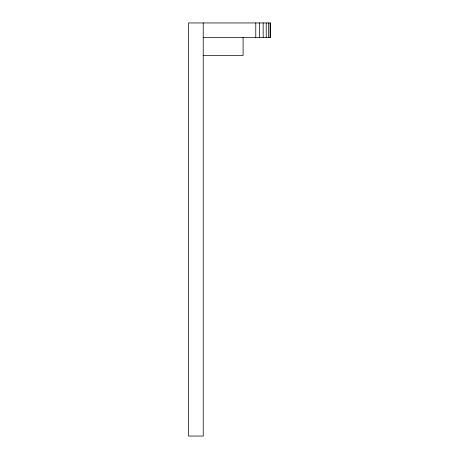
<?xml version="1.0" encoding="UTF-8"?>
<svg xmlns="http://www.w3.org/2000/svg" width="459" height="459" viewBox="0 0 459 459"><rect width="100%" height="100%" fill="white"/><g stroke="black" fill="none" stroke-linecap="round" stroke-linejoin="round"><path stroke-width="0.69" d="M203.228 37.443L270.563 37.443L270.563 22.95L188.437 22.95L188.437 436.05L203.228 436.05L203.228 22.95M203.228 55.562L243.086 55.562L243.086 37.443M270.064 22.95L270.064 37.443M268.584 22.95L268.584 37.443M266.231 22.95L266.231 37.443M263.168 22.95L263.168 37.443M259.599 22.95L259.599 37.443M255.772 22.95L255.772 37.443"/></g></svg>
